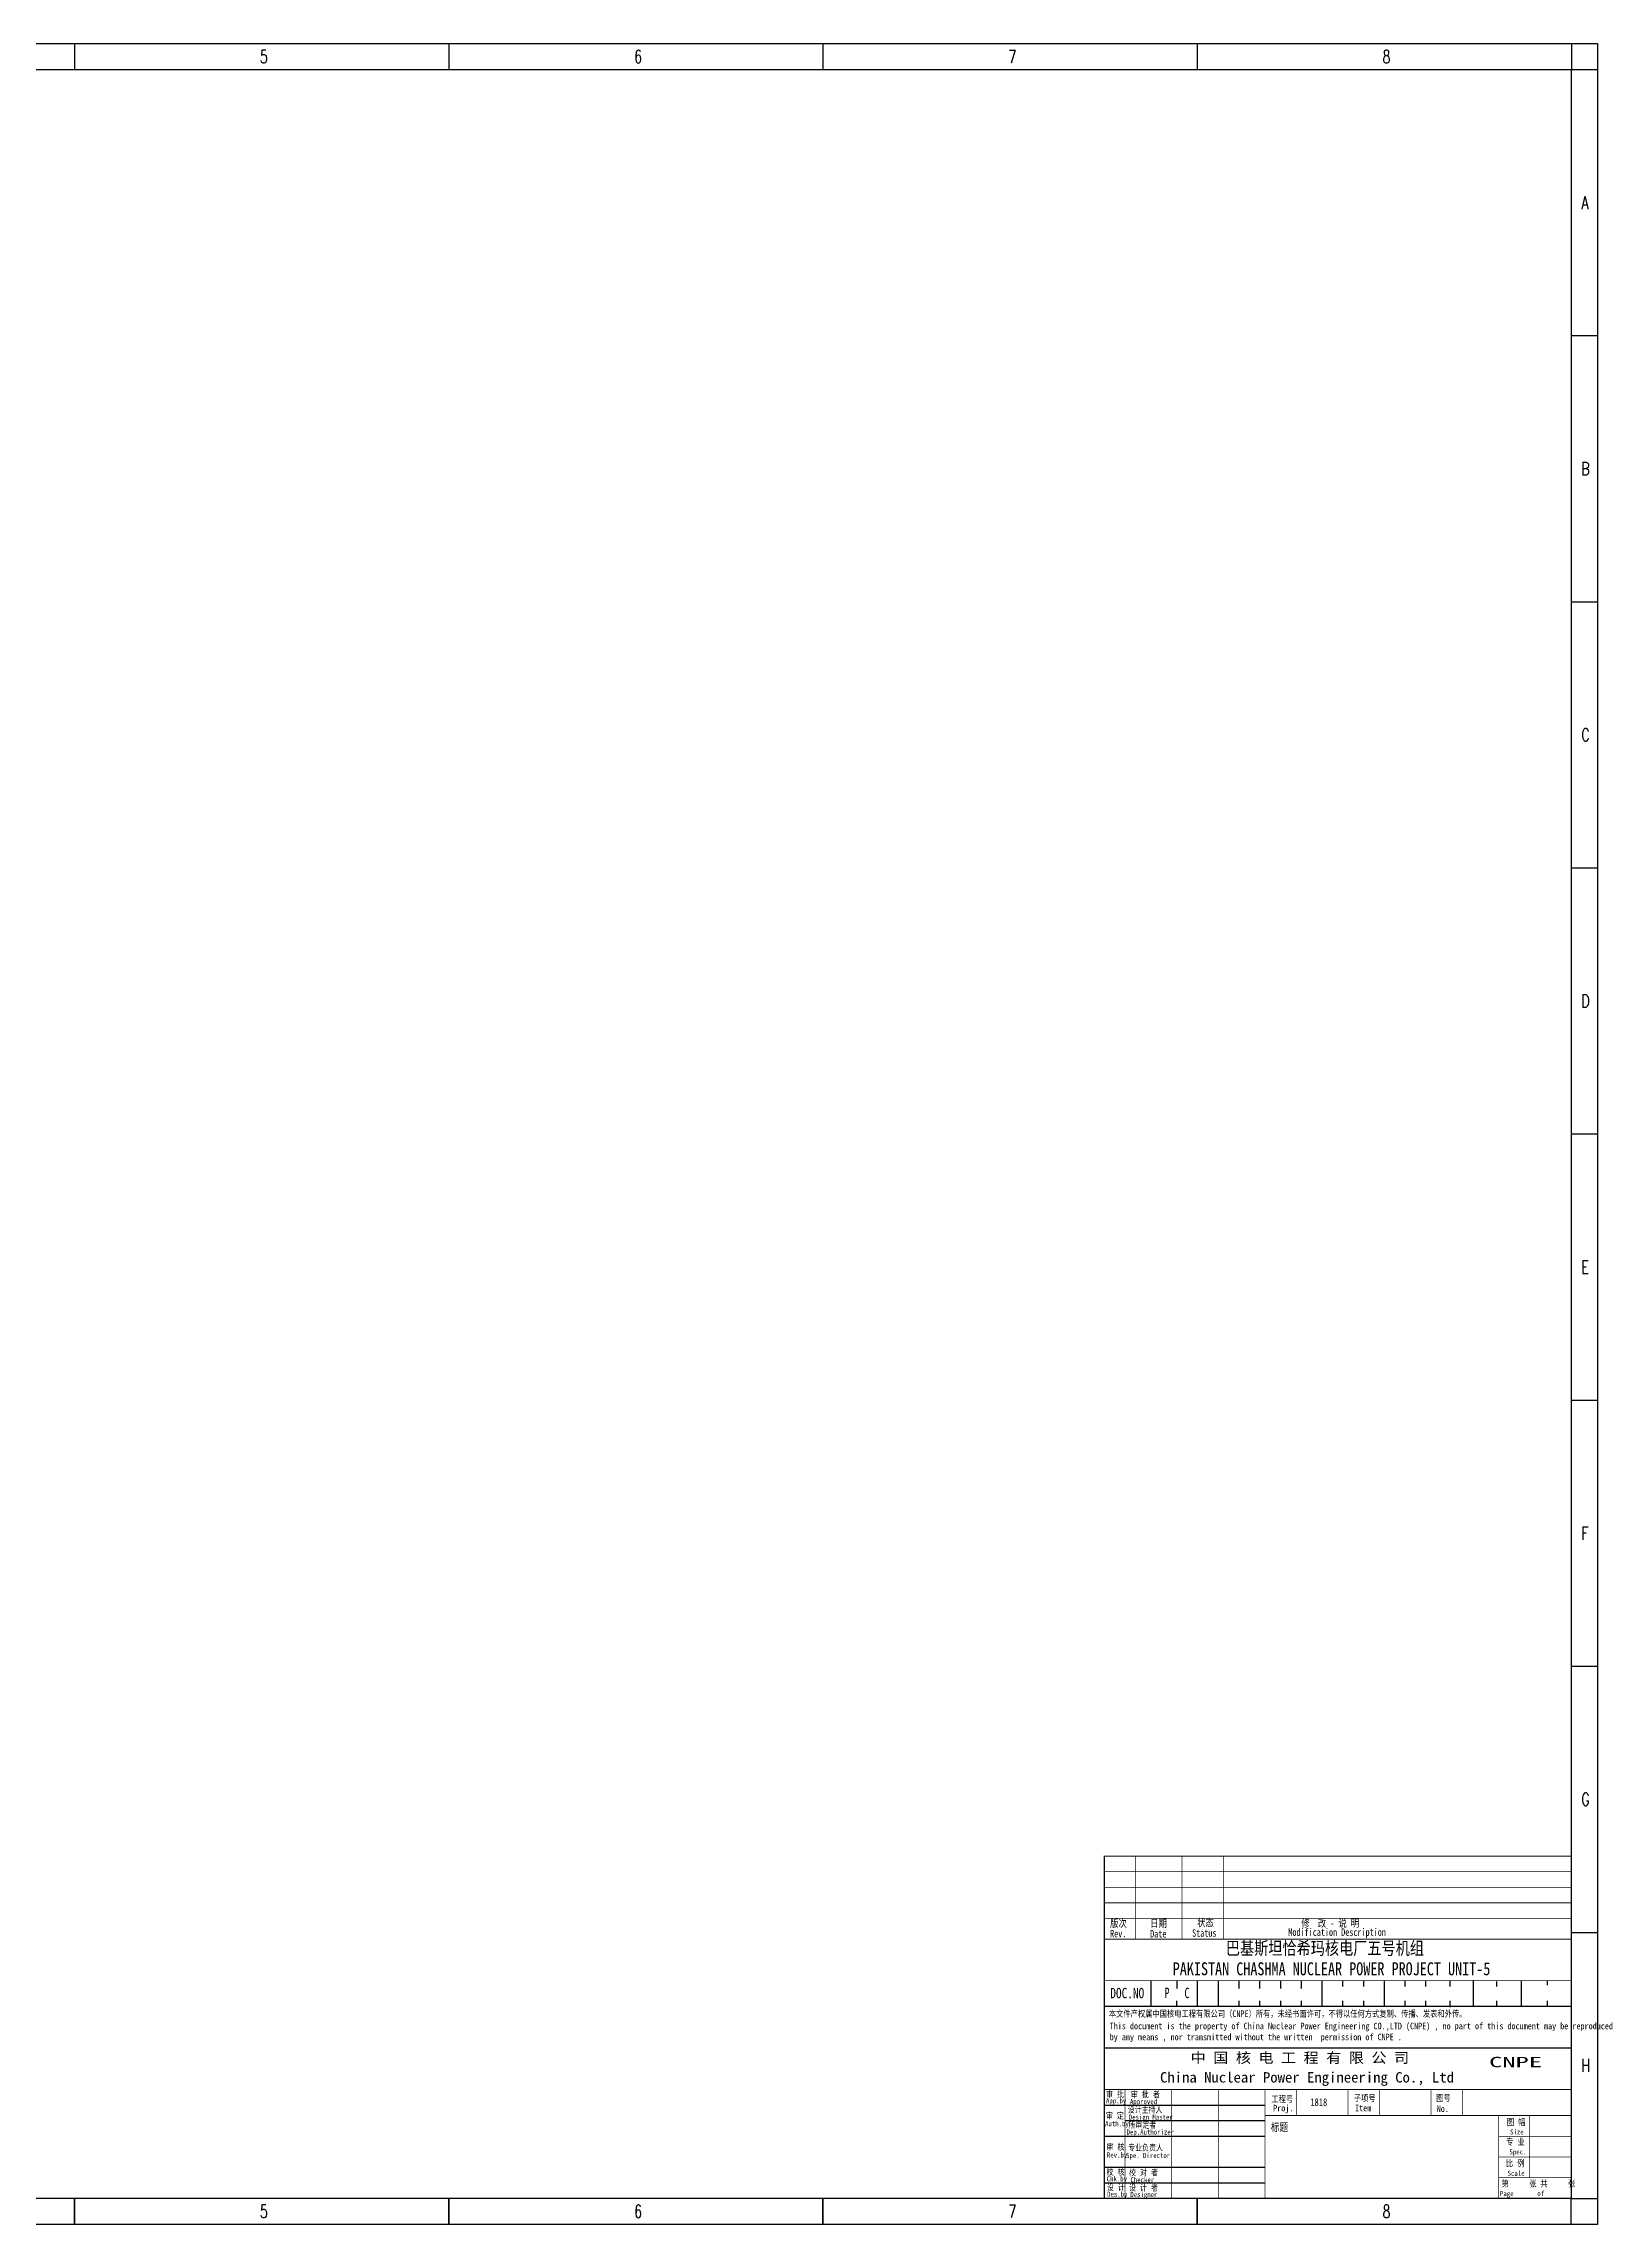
# Model space of a CAD drawing. Header units: inches. Extents: x 1673 to 2862, y 12 to 853.
# Drawn here: x 2263 to 2862, y 12 to 853 of the extents above; entities that cross this region are included whole.
import ezdxf
from ezdxf.enums import TextEntityAlignment as Align

# ---------------------------------------------------------------- set-up
doc = ezdxf.new("R2010")
doc.units = ezdxf.units.IN
doc.header["$MEASUREMENT"] = 0
for name, color, linetype in [('1', 7, 'Continuous'), ('PUB_TEXT', 7, 'Continuous'), ('图框', 4, 'Continuous')]:
    doc.layers.add(name, color=color, linetype=linetype)
doc.styles.add('HZ', font='txt_____.ttf', dxfattribs={"width": 0.7, "bigfont": 'HZTXT'})
doc.styles.add('宋体', font='', dxfattribs={"width": 0.7})
doc.styles.add('汉字', font='仿宋_GB2312.ttf', dxfattribs={"width": 0.8, "height": 4})
doc.styles.get('宋体').set_extended_font_data('SimSun')

msp = doc.modelspace()

# ---------------------------------------------------------------- linework, layer by layer
at = {"linetype": 'Continuous'}
msp.add_line((2690.15, 105.79), (2690.15, 95.79), dxfattribs=at)
msp.add_line((2700.15, 105.79), (2700.15, 102.79))
at = {"color": 4, "flags": 128}
for points in [[(1673.23, 852.79), (2862.23, 852.79)], [(2275.19, 852.79), (2275.19, 842.79)], [(2419.43, 852.79), (2419.43, 842.79)], [(2563.67, 852.79), (2563.67, 842.79)], [(2707.91, 852.79), (2707.91, 842.79)], [(2852.23, 852.79), (2852.23, 842.79)], [(2862.23, 852.79), (2862.23, 11.79)], [(2275.19, 21.79), (2275.19, 11.79)], [(2419.43, 21.79), (2419.43, 11.79)], [(2563.67, 21.79), (2563.67, 11.79)], [(2707.91, 21.79), (2707.91, 11.79)], [(2862.23, 11.79), (1673.23, 11.79)]]:
    msp.add_lwpolyline(points, dxfattribs=at)
msp.add_lwpolyline([(1698.23, 842.79), (2852.15, 842.79), (2852.15, 21.79), (1698.23, 21.79)], close=True)
at = {"flags": 128}
for points in [[(2852.23, 842.79), (2862.23, 842.79)], [(2852.23, 740.16), (2862.23, 740.16)], [(2852.23, 637.54), (2862.23, 637.54)], [(2852.23, 534.91), (2862.23, 534.91)], [(2852.23, 432.29), (2862.23, 432.29)], [(2852.23, 329.66), (2862.23, 329.66)], [(2852.23, 227.04), (2862.23, 227.04)], [(2852.23, 124.41), (2862.23, 124.41)], [(2275.19, 11.79), (2275.19, 21.79)], [(2419.43, 11.79), (2419.43, 21.79)], [(2563.67, 11.79), (2563.67, 21.79)], [(2707.91, 11.79), (2707.91, 21.79)], [(2852.15, 21.79), (2862.23, 21.79)], [(2852.15, 11.79), (2852.15, 21.79)]]:
    msp.add_lwpolyline(points, dxfattribs=at)
at = {"layer": '1'}
for p, q in [((2851.82, 127.14), (2851.82, 127.14)), ((2851.82, 127.14), (2851.82, 127.14)), ((2851.82, 127.14), (2851.82, 127.14)), ((2851.82, 127.14), (2851.82, 127.14)), ((2700.15, 104.79), (2700.15, 104.79)), ((2708.15, 95.79), (2708.15, 105.79)), ((2716.15, 95.79), (2716.15, 105.79)), ((2724.15, 102.79), (2724.15, 105.79)), ((2732.15, 102.79), (2732.15, 105.79)), ((2740.15, 102.79), (2740.15, 105.79)), ((2748.15, 102.79), (2748.15, 105.79)), ((2756.15, 95.79), (2756.15, 105.79)), ((2764.15, 103.5), (2764.15, 105.79)), ((2772.15, 103.5), (2772.15, 105.79)), ((2780.15, 95.79), (2780.15, 105.79)), ((2788.15, 103.5), (2788.15, 105.79)), ((2796.15, 103.5), (2796.15, 105.79)), ((2805.52, 103.5), (2805.52, 105.79)), ((2814.52, 96), (2814.52, 106)), ((2823.52, 103.5), (2823.52, 105.5)), ((2833.02, 95.79), (2833.02, 105.79)), ((2843.02, 104), (2843.02, 105.89)), ((2852.15, 95.79), (2672.15, 95.79)), ((2700.15, 95.79), (2700.15, 98)), ((2724.15, 95.79), (2724.15, 98)), ((2732.15, 95.79), (2732.15, 98)), ((2740.15, 95.79), (2740.15, 98)), ((2748.15, 95.79), (2748.15, 98)), ((2764.15, 95.79), (2764.15, 98)), ((2772.15, 95.79), (2772.15, 98)), ((2788.15, 95.79), (2788.15, 98)), ((2796.15, 95.79), (2796.15, 98)), ((2805.52, 95.5), (2805.52, 98)), ((2823.52, 96), (2823.52, 98)), ((2843.02, 96), (2843.02, 98)), ((2852.15, 21.79), (2672.15, 21.79)), ((2852.15, 21.79), (2672.15, 21.79)), ((2852.15, 21.79), (2672.15, 21.79)), ((2852.15, 21.79), (2672.15, 21.79))]:
    msp.add_line(p, q, dxfattribs=at)
at = {"layer": '1', "color": 7, "ltscale": 0.8}
msp.add_line((2672.15, 117.67), (2672.15, 56.18), dxfattribs=at)
at = {"layer": '1', "color": 7}
for p, q in [((2851.85, 112.03), (2851.85, 112.03)), ((2851.85, 112.03), (2851.85, 112.03)), ((2851.85, 112.03), (2851.85, 112.03)), ((2851.85, 112.03), (2851.85, 112.03)), ((2672.15, 57.79), (2734.15, 57.79)), ((2680.15, 51.79), (2734.15, 51.79)), ((2672.15, 45.79), (2734.15, 45.79)), ((2672.15, 33.79), (2734.15, 33.79)), ((2672.15, 27.79), (2734.15, 27.79)), ((2852.15, 21.79), (2672.15, 21.79)), ((2852.15, 21.79), (2672.15, 21.79))]:
    msp.add_line(p, q, dxfattribs=at)
at = {"layer": '1', "color": 7, "const_width": 0.5}
for points in [[(2672.15, 21.79), (2852.15, 21.79), (2852.15, 153.79), (2672.15, 153.79)], [(2672.15, 79.79), (2852.15, 79.79), (2852.15, 21.79), (2672.15, 21.79)]]:
    msp.add_lwpolyline(points, close=True, dxfattribs=at)
at = {"layer": '1', "color": 7}
for points, const_width in [([(2684.15, 153.79), (2684.15, 121.79)], 0.3), ([(2702.15, 153.79), (2702.15, 121.79)], 0.3), ([(2718.15, 153.79), (2718.15, 121.79)], 0.3), ([(2672.15, 147.79), (2852.15, 147.79)], 0.3), ([(2672.15, 141.79), (2852.15, 141.79)], 0.3), ([(2672.15, 135.79), (2852.15, 135.79)], 0.3), ([(2672.15, 129.79), (2852.15, 129.79)], 0.3), ([(2672.15, 121.79), (2852.15, 121.79)], 0.3), ([(2672.15, 105.79), (2852.15, 105.79)], 0.3), ([(2690.15, 105.79), (2690.15, 95.79)], 0.3), ([(2672.15, 95.79), (2852.15, 95.79)], 0.3), ([(2672.15, 95.79), (2852.15, 95.79)], 0.3), ([(2672.15, 63.79), (2852.15, 63.79)], 0.3), ([(2680.15, 63.79), (2680.15, 21.79)], 0.3), ([(2698.15, 63.79), (2698.15, 21.79)], 0.3), ([(2716.15, 63.79), (2716.15, 21.79)], 0.3), ([(2734.15, 63.79), (2734.15, 21.79)], 0.3), ([(2746.15, 63.79), (2746.15, 53.79)], 0.25), ([(2766.15, 63.79), (2766.15, 53.79)], 0.25), ([(2778.15, 63.79), (2778.15, 53.79)], 0.25), ([(2798.15, 63.79), (2798.15, 53.79)], 0.25), ([(2810.15, 63.79), (2810.15, 53.79)], 0.25), ([(2734.15, 53.79), (2852.15, 53.79)], 0.3), ([(2824.15, 53.79), (2824.15, 21.79)], 0.3), ([(2836.15, 53.79), (2836.15, 29.79)], 0.25), ([(2852.15, 45.79), (2824.15, 45.79)], 0.25), ([(2852.15, 37.79), (2824.15, 37.79)], 0.25), ([(2852.15, 29.79), (2824.15, 29.79)], 0.25)]:
    msp.add_lwpolyline(points, dxfattribs=dict(at, const_width=const_width))
at = {"layer": '1', "const_width": 0.3}
msp.add_lwpolyline([(2680.15, 63.79), (2680.15, 21.79)], dxfattribs=at)
at = {"layer": '图框'}
msp.add_line((2852.15, 21.79), (2672.15, 21.79), dxfattribs=at)
msp.add_line((2852.15, 21.79), (2672.15, 21.79), dxfattribs=at)
msp.add_line((2852.15, 21.79), (2672.15, 21.79), dxfattribs=at)
msp.add_line((2852.15, 21.79), (2672.15, 21.79), dxfattribs=at)

# ---------------------------------------------------------------- texts
at = {"color": 0, "style": 'HZ', "width": 0.7}
for s, p in [('5', (2346.72, 845.29)), ('6', (2490.96, 845.29)), ('7', (2635.2, 845.29)), ('8', (2779.44, 845.29)), ('A', (2856.08, 788.97)), ('B', (2856.08, 686.34)), ('C', (2856.08, 583.72)), ('D', (2856.08, 481.09)), ('E', (2856.08, 378.47)), ('F', (2856.08, 275.84)), ('G', (2856.08, 173.22)), ('H', (2856.08, 70.59)), ('5', (2346.72, 14.29)), ('6', (2490.96, 14.29)), ('7', (2635.2, 14.29)), ('8', (2779.44, 14.29))]:
    msp.add_text(s, height=5, dxfattribs=at).set_placement(p)
at = {"linetype": 'Continuous', "char_height": 4, "attachment_point": 5, "style": '宋体'}
for s, width, insert in [('P', 5.7748, (2696.35, 101.07)), ('C', 6.7601, (2704.02, 101))]:
    msp.add_mtext_dynamic_manual_height_columns(s, width=width, gutter_width=1, heights=[0], dxfattribs=dict(at, insert=insert))
at = {"layer": '1', "style": '汉字', "width": 0.8}
for s, height, p in [('版次', 2.88, (2674.4, 126.44)), ('日期 ', 2.88, (2689.85, 126.44)), ('状态', 2.88, (2707.93, 126.66)), ('修  改 - 说 明', 2.88, (2748.1, 126.5)), ('Rev.', 2.88, (2674.4, 122.48)), ('Date', 2.88, (2689.85, 122.42)), ('Status', 2.88, (2706.02, 122.7)), ('巴基斯坦恰希玛核电厂五号机组', 5, (2719.01, 115.79)), ('Modification Description', 2.88, (2743.1, 123.06)), ('PAKISTAN CHASHMA NUCLEAR POWER PROJECT UNIT-5', 5, (2698.53, 107.85)), ('App.by', 2, (2672.81, 58.46)), ('审 批', 2.4, (2672.79, 60.8)), ('Approved', 2, (2682.05, 58.12)), ('审 批 者', 2.4, (2682.37, 60.72)), ('Auth.by', 2, (2672.47, 49.62)), ('审 定', 2.4, (2672.75, 52.5)), ('设计主持人', 2.4, (2681.13, 54.82)), ('所审定者', 2.4, (2681.46, 48.96)), ('Design Master', 2, (2681.58, 52.15)), ('标题', 3, (2736.33, 47.75)), ('Proj.', 2.5, (2737.25, 55.39)), ('Item', 2.5, (2768.82, 55.43)), ('No.', 2.5, (2800.3, 55.15)), ('图 幅', 2.5, (2827.34, 50.05)), ('审 核', 2.4, (2672.99, 40.44)), ('Dep.Authorizer', 2, (2680.77, 46.39)), ('专业负责人', 2.4, (2681.35, 40.21)), ('专 业', 2.5, (2827.07, 42.37)), ('Size', 2, (2828.6, 46.45)), ('Rev.by', 2, (2673.16, 37.56)), ('Spe. Director', 2, (2680.57, 37.37)), ('比 例', 2.5, (2826.94, 34.08)), ('Spec.', 2, (2828.32, 38.77)), ('校 核', 2.4, (2673, 30.81)), ('设 计', 2.4, (2673.08, 24.88)), ('Chk.by', 2, (2673.09, 28.37)), ('校 对 者', 2.4, (2681.68, 30.58)), ('设 计 者', 2.4, (2681.68, 24.73)), ('Checker', 2, (2682.25, 28)), ('第     张 共     张', 2.5, (2825.3, 26.28)), ('Scale', 2, (2827.62, 30.48)), ('Des.by', 2, (2673.24, 22.43)), ('Designer', 2, (2682.21, 22.31)), ('Page       of  ', 2, (2824.7, 22.68))]:
    msp.add_text(s, height=height, dxfattribs=at).set_placement(p)
at = {"layer": '1', "color": 7, "style": '宋体', "width": 0.8}
msp.add_text('DOC.NO', height=4, dxfattribs=at).set_placement((2674.49, 99))
at = {"layer": '1', "ltscale": 0.8, "style": '汉字', "width": 0.8}
for s, height, p in [('本文件产权属中国核电工程有限公司（CNPE）所有，未经书面许可，不得以任何方式复制、传播、发表和外传。', 2.5, (2673.92, 91.79)), ('This document is the property of China Nuclear Power Engineering CO.,LTD (CNPE) , no part of this document may be reproduced ', 2.5, (2674.23, 87.04)), ('by any means , nor transmitted without the written  permission of CNPE .', 2.5, (2674.23, 82.8)), ('工程号', 2.5, (2736.57, 58.91)), ('1818', 3, (2751.59, 57.41)), ('子项号', 2.5, (2768.36, 59.23)), ('图号', 2.5, (2800.08, 59.3))]:
    msp.add_text(s, height=height, dxfattribs=at).set_placement(p)
at = {"layer": 'PUB_TEXT', "style": '汉字'}
for s, width, p, p2 in [('中 国 核 电 工 程 有 限 公 司', 1.049388, (2705.44, 74.05), (2789.66, 74.05)), ('CNPE', 1.843009, (2820.49, 72.4), (2840.89, 72.4)), ('China Nuclear Power Engineering Co., Ltd', 1.023647, (2693.65, 66.5), (2806.97, 66.5))]:
    msp.add_text(s, height=4, dxfattribs=dict(at, width=width)).set_placement(p, p2, align=Align.FIT)

doc.saveas('drawing.dxf')
